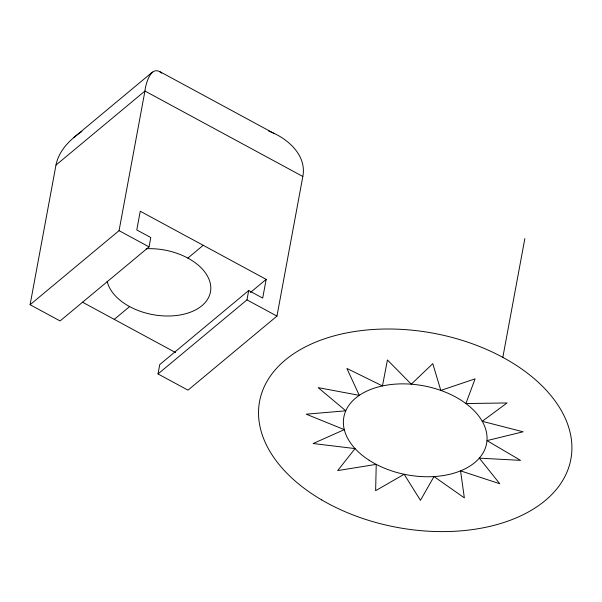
<?xml version="1.0" encoding="UTF-8"?>
<svg xmlns="http://www.w3.org/2000/svg" width="602" height="602" viewBox="0 0 602 602"><rect width="100%" height="100%" fill="white"/><g stroke="black" fill="none" stroke-linecap="round" stroke-linejoin="round"><path stroke-width="0.9" d="M81.902 131.432C70.08 139.431 58.83 150.575 55.978 165.091L30.1 304.717L60.08 320.941L149.04 246.88L150.778 237.519L136.782 229.949L140.251 211.234L266.167 279.373L262.698 298.088L248.709 290.518L159.748 364.586L158.017 373.94L187.997 390.164L276.958 316.103L302.836 176.476C306.892 155.504 288.117 138.784 270.396 131.778M30.1 304.717L119.061 230.656L144.939 91.03C145.759 83.354 151.237 63.88 161.75 73.196M158.017 373.94L246.978 299.879L248.709 290.518M502.836 357.362L524.846 238.603M73.895 137.482L152.524 72.014M55.978 165.091L144.939 91.03L302.836 176.476M114.252 319.369L129.611 306.584M187.854 258.092L203.213 245.307M250.387 292.519L266.167 279.373M268.665 131.055L269.538 131.409M159.989 71.706L274.61 133.734M119.061 230.656L149.04 246.88M246.978 299.879L276.958 316.103M82.361 302.114L175.573 352.554M146.158 248.746A52.622 32.832 10.5 0 1 209.677 281.134A52.622 32.832 10.5 0 1 167.792 316.012A52.622 32.832 10.5 0 1 107.156 281.217M376.227 464.375L375.64 490.675L404.145 474.271L420.452 500.33L433.974 476.558L464.353 497.877L460.56 470.854L499.758 483.737L479.305 458.137L520.549 460.364L486.973 440.611L523.123 431.792L482.232 421.302L507.05 402.956L465.903 403.543L475.091 378.854L440.814 390.42L432.778 363.653L411.301 384.189L387.432 359.973L382.466 385.935L346.895 368.454L359.289 395.348L318.172 387.628L345.789 410.812L306.222 414.184L344.291 429.64L313.123 443.523L355.06 448.588L337.677 470.583L376.227 464.375M321.679 499.908A158.311 98.766 10.5 0 0 570.862 459.251A158.311 98.766 10.5 0 0 353.126 331.755A158.311 98.766 10.5 0 0 321.679 499.908M369.079 460.214A72.579 45.278 10.5 0 0 485.98 446.12A72.579 45.278 10.5 0 0 390.608 384.58A72.579 45.278 10.5 0 0 369.079 460.214"/></g></svg>
